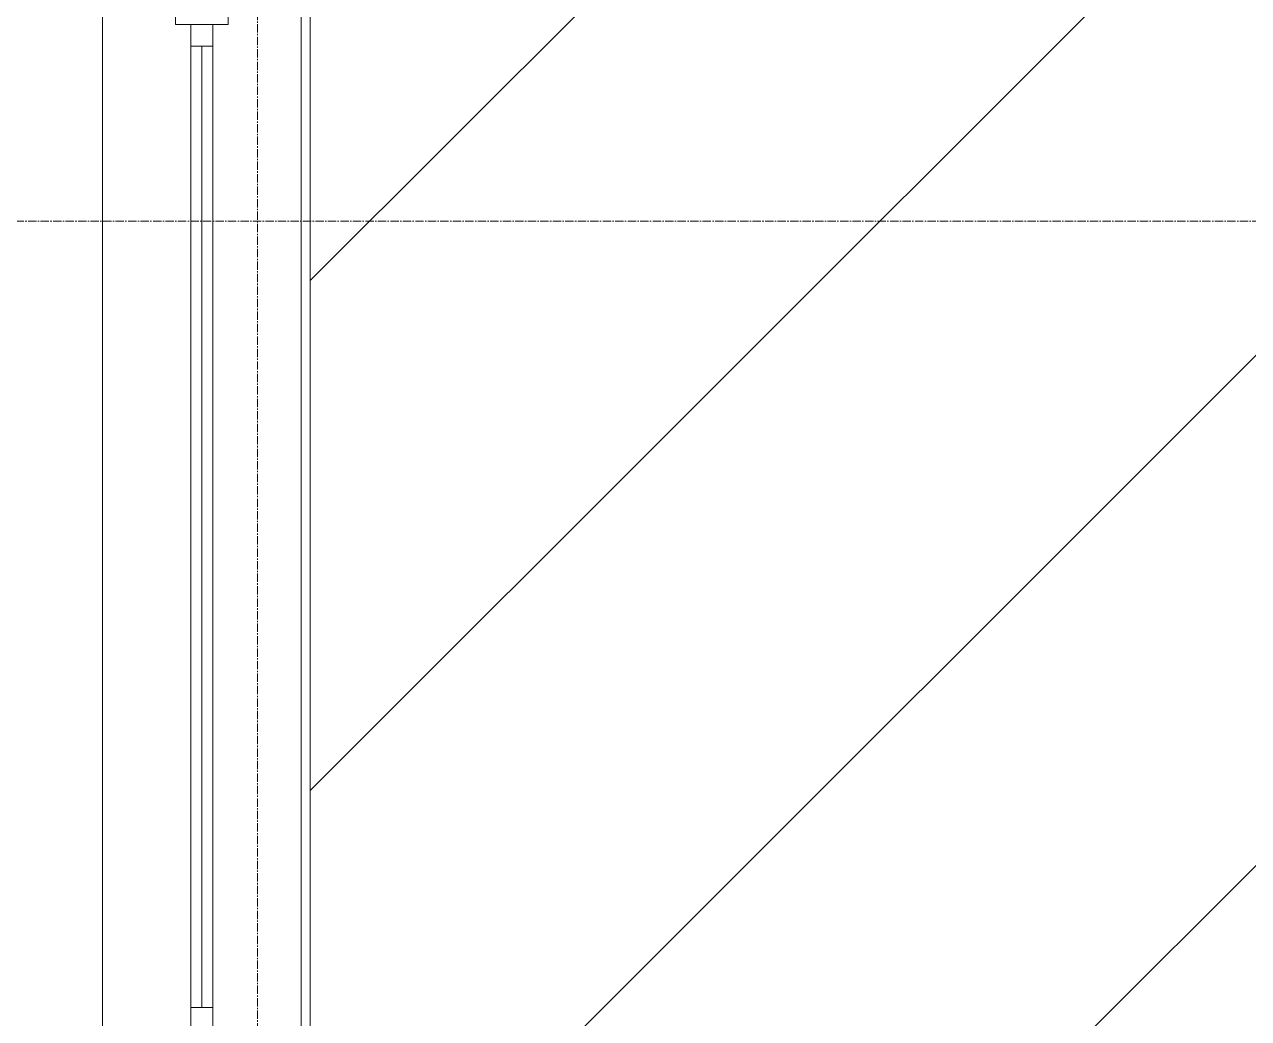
# Model space of a CAD drawing. Header units: millimetres. Extents: x 470010 to 1231400, y -134005 to 421770.
# Drawn here: x 508521 to 511321, y -119427 to -117152 of the extents above; entities that cross this region are included whole.
import ezdxf

# ---------------------------------------------------------------- set-up
doc = ezdxf.new("R2010")
doc.units = ezdxf.units.MM
doc.linetypes.add('CENTER2', pattern=[28.575, 19.05, -3.175, 3.175, -3.175])
for name, color, linetype, lineweight in [('A-Wall_Материал_Газоблок_Контур', 250, 'Continuous', 0), ('АР_Окна', 4, 'Continuous', 5), ('Потолок штриховка', 200, 'Continuous', 15)]:
    doc.layers.add(name, color=color, linetype=linetype, lineweight=lineweight)
doc.layers.add('АР_Оси_РД_100', color=7, linetype='Continuous', lineweight=0, true_color=0x525252)

msp = doc.modelspace()

# ---------------------------------------------------------------- hatches: boundary and pattern name
at = {"layer": 'Потолок штриховка'}
h = msp.add_hatch(dxfattribs=at)
h.set_pattern_fill('ANSI31', color=256, scale=260)
h.paths.add_polyline_path([(516953.932, -116511.687), (516963.932, -106921.687), (517683.935, -106921.685), (517693.932, -104421.687), (520673.939, -104421.694), (520673.933, -107021.687), (521243.932, -107021.687), (521243.932, -109181.176), (520373.899, -109181.31), (520373.899, -117701.687), (529253.932, -117701.684), (529253.932, -116801.687), (535853.932, -116851.687), (535853.932, -117101.687), (536553.932, -117101.687), (536553.932, -121401.687), (535853.932, -121401.687), (535853.932, -121691.687), (521253.932, -121691.687), (521243.932, -129481.687), (516853.932, -129481.687), (516963.932, -129481.687), (516963.932, -120191.687), (509173.932, -120191.687), (509173.932, -116511.692)])

# ---------------------------------------------------------------- linework, layer by layer
at = {"layer": 'A-Wall_Материал_Газоблок_Контур', "color": 18, "linetype": 'Continuous', "lineweight": 0, "true_color": 0x000000}
for p, q in [((508698.932, -117101.687), (508698.932, -119501.687)), ((509153.932, -119501.687), (509153.932, -117101.687))]:
    msp.add_line(p, q, dxfattribs=at)
at = {"layer": 'АР_Окна', "color": 18, "linetype": 'Continuous', "lineweight": 5, "true_color": 0x000000}
for p, q in [((508698.932, -117101.687), (508698.932, -119501.687)), ((509153.932, -117101.687), (509153.932, -119501.687)), ((508901.432, -117201.687), (508951.432, -117201.687)), ((508926.432, -117201.687), (508926.432, -119401.687)), ((508901.432, -119401.687), (508951.432, -119401.687))]:
    msp.add_line(p, q, dxfattribs=at)
for points in [[(508986.432, -117151.687), (508986.432, -117101.687), (508866.432, -117101.687), (508866.432, -117151.687)], [(508901.432, -117151.687), (508951.432, -117151.687), (508951.432, -119451.687), (508901.432, -119451.687)]]:
    msp.add_lwpolyline(points, close=True, dxfattribs=at)
at = {"layer": 'АР_Оси_РД_100', "linetype": 'CENTER2'}
msp.add_line((509053.933, -133315.052), (509053.933, -98801.687), dxfattribs=at)
msp.add_lwpolyline([(538608.933, -117601.687), (503098.975, -117601.687)], dxfattribs=at)
at = {"layer": 'Потолок штриховка'}
msp.add_lwpolyline([(521243.932, -129481.687), (516853.932, -129481.687), (516963.932, -129481.687), (516963.932, -120191.687), (509173.932, -120191.687), (509173.932, -116511.692), (516953.932, -116511.687), (516963.932, -106921.687), (517683.935, -106921.685), (517693.932, -104421.687), (520673.939, -104421.694)], dxfattribs=at)

doc.saveas('drawing.dxf')
